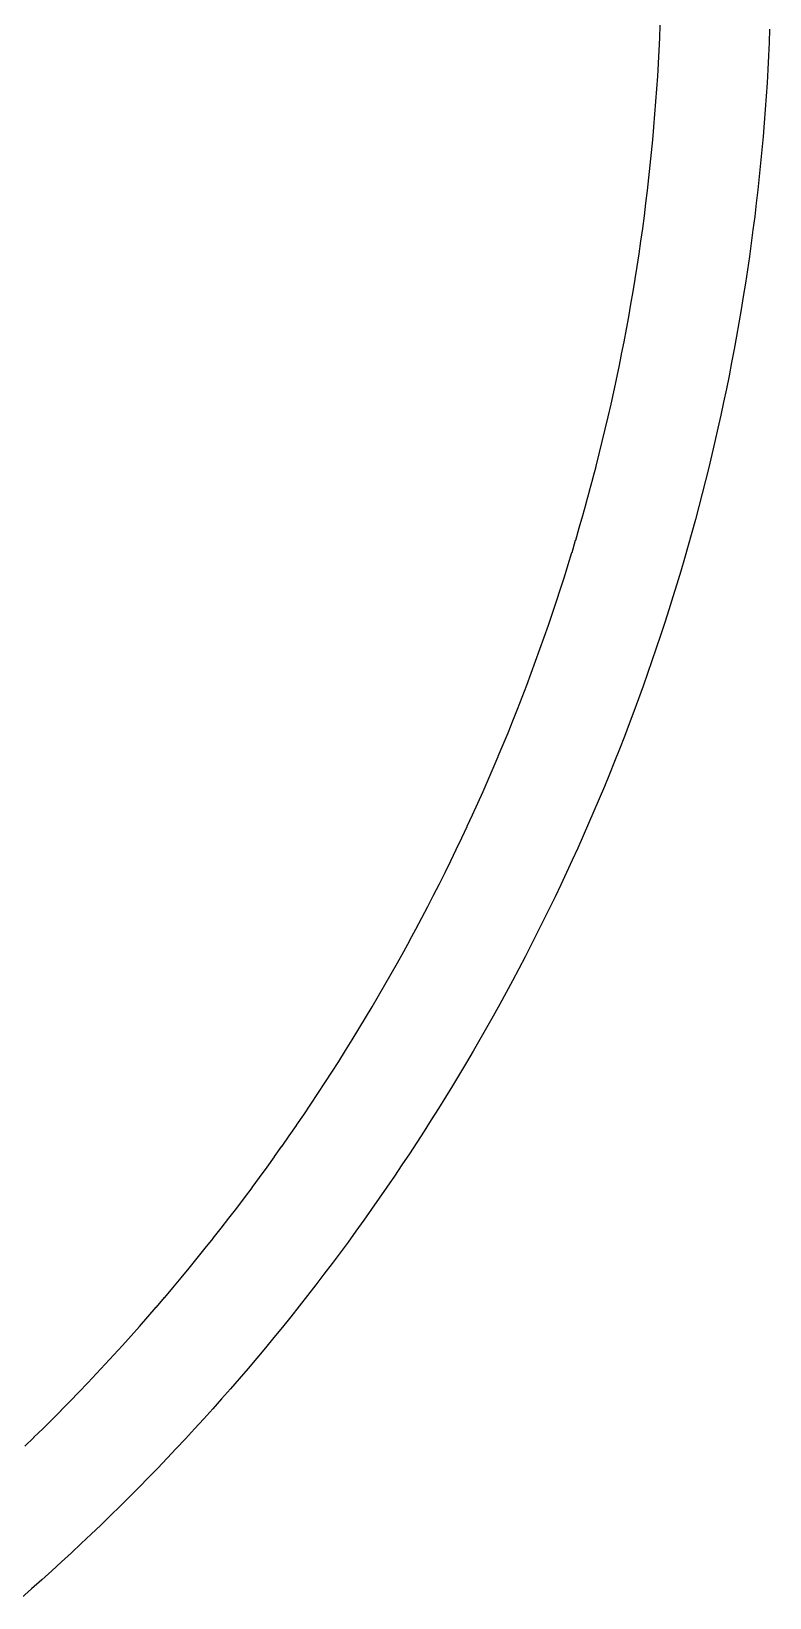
# Model space of a CAD drawing. Header units: millimetres. Extents: x -65 to 65, y -65 to 65.
# Drawn here: x 43.05 to 64.96, y -48.96 to -2.46 of the extents above; entities that cross this region are included whole.
import ezdxf

# ---------------------------------------------------------------- set-up
doc = ezdxf.new("R2010")
doc.units = ezdxf.units.MM
doc.layers.add('CUT_INNER', color=6, linetype='Continuous')
doc.layers.add('CUT_OUTER', color=1, linetype='Continuous')

msp = doc.modelspace()

# ---------------------------------------------------------------- linework, layer by layer
at = {"layer": 'CUT_INNER'}
msp.add_lwpolyline([(42.8533, -44.4596), (43.1242, -44.1969), (43.1253, -44.1958), (43.3946, -43.9315), (43.3956, -43.9304), (43.6633, -43.6644), (43.6644, -43.6633), (43.9304, -43.3956), (43.9315, -43.3946), (44.1958, -43.1253), (44.1969, -43.1242), (44.4596, -42.8533), (44.4607, -42.8522), (44.7217, -42.5797), (44.7228, -42.5786), (44.9821, -42.3045), (44.9832, -42.3034), (45.2409, -42.0277), (45.2419, -42.0265), (45.4979, -41.7493), (45.4989, -41.7482), (45.7532, -41.4693), (45.7542, -41.4682), (46.0068, -41.1878), (46.0078, -41.1867), (46.2587, -40.9047), (46.2597, -40.9036), (46.5088, -40.6201), (46.5098, -40.619), (46.7571, -40.334), (46.7581, -40.3328), (47.0037, -40.0463), (47.0047, -40.0452), (47.2486, -39.7572), (47.2496, -39.756), (47.4916, -39.4665), (47.4926, -39.4653), (47.7329, -39.1744), (47.7339, -39.1732), (47.9724, -38.8808), (47.9733, -38.8796), (48.21, -38.5857), (48.211, -38.5845), (48.4459, -38.2891), (48.4468, -38.2879), (48.6799, -37.9912), (48.6809, -37.9899), (48.9121, -37.6917), (48.913, -37.6905), (49.1425, -37.3909), (49.1434, -37.3897), (49.371, -37.0887), (49.3719, -37.0875), (49.5976, -36.785), (49.5985, -36.7838), (49.8224, -36.48), (49.8233, -36.4788), (50.0453, -36.1736), (50.0462, -36.1724), (50.2663, -35.8659), (50.2672, -35.8646), (50.4854, -35.5568), (50.4863, -35.5555), (50.7026, -35.2463), (50.7035, -35.2451), (50.918, -34.9346), (50.9188, -34.9333), (51.1313, -34.6215), (51.1322, -34.6202), (51.3428, -34.3071), (51.3437, -34.3058), (51.5524, -33.9914), (51.5532, -33.9901), (51.76, -33.6745), (51.7608, -33.6732), (51.9656, -33.3562), (51.9664, -33.3549), (52.1693, -33.0367), (52.1701, -33.0355), (52.371, -32.716), (52.3718, -32.7147), (52.5708, -32.3941), (52.5716, -32.3928), (52.7686, -32.0709), (52.7694, -32.0696), (52.9643, -31.7465), (52.9651, -31.7452), (53.1581, -31.4209), (53.1589, -31.4196), (53.3499, -31.0942), (53.3507, -31.0928), (53.5397, -30.7662), (53.5405, -30.7649), (53.7275, -30.4371), (53.7282, -30.4358), (53.9132, -30.1069), (53.914, -30.1056), (54.097, -29.7755), (54.0977, -29.7742), (54.2786, -29.443), (54.2794, -29.4417), (54.4583, -29.1094), (54.459, -29.1081), (54.6359, -28.7747), (54.6366, -28.7734), (54.8114, -28.4389), (54.8121, -28.4376), (54.9849, -28.1021), (54.9856, -28.1007), (55.1563, -27.7642), (55.1569, -27.7628), (55.3256, -27.4252), (55.3263, -27.4239), (55.4928, -27.0852), (55.4935, -27.0839), (55.658, -26.7442), (55.6586, -26.7429), (55.821, -26.4022), (55.8217, -26.4008), (55.982, -26.0592), (55.9826, -26.0578), (56.1408, -25.7152), (56.1414, -25.7138), (56.2975, -25.3703), (56.2982, -25.3689), (56.4521, -25.0244), (56.4528, -25.0229), (56.6046, -24.6775), (56.6052, -24.6761), (56.755, -24.3297), (56.7556, -24.3283), (56.9032, -23.981), (56.9038, -23.9796), (57.0493, -23.6314), (57.0499, -23.63), (57.1932, -23.2809), (57.1938, -23.2795), (57.335, -22.9295), (57.3355, -22.9281), (57.4746, -22.5773), (57.4751, -22.5759), (57.612, -22.2242), (57.6126, -22.2228), (57.7473, -21.8703), (57.7479, -21.8689), (57.8804, -21.5156), (57.8809, -21.5141), (58.0113, -21.16), (58.0119, -21.1586), (58.1401, -20.8037), (58.1406, -20.8022), (58.2666, -20.4465), (58.2671, -20.4451), (58.391, -20.0886), (58.3915, -20.0872), (58.5132, -19.73), (58.5137, -19.7285), (58.6331, -19.3706), (58.6336, -19.3691), (58.7509, -19.0104), (58.7513, -19.009), (58.8664, -18.6496), (58.8669, -18.6481), (58.9797, -18.288), (58.9802, -18.2866), (59.0908, -17.9258), (59.0913, -17.9243), (59.1997, -17.5629), (59.2002, -17.5614), (59.3064, -17.1993), (59.3068, -17.1979), (59.4108, -16.8351), (59.4112, -16.8336), (59.513, -16.4703), (59.5134, -16.4688), (59.6129, -16.1048), (59.6133, -16.1033), (59.7106, -15.7387), (59.711, -15.7372), (59.806, -15.372), (59.8064, -15.3705), (59.8992, -15.0048), (59.8996, -15.0033), (59.9902, -14.637), (59.9905, -14.6355), (60.0789, -14.2686), (60.0792, -14.2671), (60.1653, -13.8997), (60.1656, -13.8982), (60.2494, -13.5302), (60.2498, -13.5288), (60.3313, -13.1603), (60.3316, -13.1588), (60.4109, -12.7899), (60.4113, -12.7884), (60.4883, -12.419), (60.4886, -12.4175), (60.5633, -12.0476), (60.5636, -12.0461), (60.6361, -11.6757), (60.6364, -11.6742), (60.7066, -11.3035), (60.7069, -11.302), (60.7748, -10.9308), (60.7751, -10.9293), (60.8408, -10.5577), (60.841, -10.5561), (60.9044, -10.1841), (60.9046, -10.1826), (60.9657, -9.8102), (60.966, -9.8087), (61.0248, -9.436), (61.025, -9.4345), (61.0815, -9.0614), (61.0818, -9.0598), (61.136, -8.6864), (61.1362, -8.6849), (61.1881, -8.3111), (61.1883, -8.3096), (61.238, -7.9355), (61.2382, -7.934), (61.2855, -7.5596), (61.2857, -7.5581), (61.3307, -7.1834), (61.3309, -7.1819), (61.3737, -6.807), (61.3738, -6.8055), (61.4143, -6.4303), (61.4144, -6.4287), (61.4526, -6.0533), (61.4527, -6.0518), (61.4886, -5.6761), (61.4887, -5.6746), (61.5222, -5.2987), (61.5224, -5.2972), (61.5536, -4.9212), (61.5537, -4.9196), (61.5826, -4.5434), (61.5827, -4.5418), (61.6093, -4.1654), (61.6094, -4.1639), (61.6337, -3.7873), (61.6338, -3.7858), (61.6558, -3.4091), (61.6559, -3.4075), (61.6756, -3.0307), (61.6757, -3.0292), (61.693, -2.6522), (61.6931, -2.6507), (61.7081, -2.2736)], dxfattribs=at)
at = {"layer": 'CUT_OUTER'}
msp.add_lwpolyline([(64.956, -2.3917), (64.9401, -2.7902), (64.9217, -3.1886), (64.901, -3.5869), (64.8777, -3.9851), (64.852, -4.3831), (64.8239, -4.7809), (64.7934, -5.1786), (64.7604, -5.5761), (64.7249, -5.9733), (64.6871, -6.3704), (64.6468, -6.7671), (64.604, -7.1637), (64.5589, -7.56), (64.5113, -7.9559), (64.4612, -8.3516), (64.4088, -8.747), (64.3539, -9.142), (64.2966, -9.5367), (64.2369, -9.9311), (64.1747, -10.325), (64.1102, -10.7186), (64.0432, -11.1118), (63.9738, -11.5045), (63.902, -11.8968), (63.8278, -12.2887), (63.7512, -12.6801), (63.6722, -13.0711), (63.5908, -13.4615), (63.507, -13.8514), (63.4208, -14.2408), (63.3322, -14.6297), (63.2413, -15.018), (63.1479, -15.4058), (63.0522, -15.793), (62.9541, -16.1796), (62.8537, -16.5655), (62.7508, -16.9509), (62.6456, -17.3356), (62.5381, -17.7197), (62.4282, -18.103), (62.3159, -18.4858), (62.2013, -18.8678), (62.0844, -19.2491), (61.9651, -19.6297), (61.8435, -20.0095), (61.7196, -20.3886), (61.5933, -20.7669), (61.4647, -21.1444), (61.3338, -21.5212), (61.2006, -21.8971), (61.0651, -22.2722), (60.9273, -22.6465), (60.7872, -23.0199), (60.6448, -23.3925), (60.5001, -23.7641), (60.3532, -24.1349), (60.204, -24.5048), (60.0525, -24.8737), (59.8987, -25.2417), (59.7427, -25.6088), (59.5844, -25.9749), (59.4239, -26.34), (59.2612, -26.7041), (59.0962, -27.0672), (58.929, -27.4293), (58.7596, -27.7904), (58.588, -28.1504), (58.4142, -28.5094), (58.2381, -28.8673), (58.0599, -29.2241), (57.8795, -29.5798), (57.6969, -29.9343), (57.5122, -30.2878), (57.3252, -30.6401), (57.1362, -30.9913), (56.9449, -31.3413), (56.7515, -31.6901), (56.556, -32.0377), (56.3584, -32.3841), (56.1586, -32.7293), (55.9567, -33.0733), (55.7528, -33.416), (55.5467, -33.7575), (55.3385, -34.0977), (55.1282, -34.4366), (54.9159, -34.7742), (54.7015, -35.1105), (54.485, -35.4455), (54.2665, -35.7791), (54.0459, -36.1114), (53.8234, -36.4424), (53.5987, -36.7719), (53.3721, -37.1001), (53.1435, -37.4269), (52.9128, -37.7523), (52.6802, -38.0762), (52.4455, -38.3988), (52.2089, -38.7198), (51.9704, -39.0395), (51.7299, -39.3576), (51.4874, -39.6743), (51.243, -39.9894), (50.9967, -40.3031), (50.7484, -40.6153), (50.4982, -40.9259), (50.2462, -41.235), (49.9922, -41.5425), (49.7364, -41.8485), (49.4786, -42.1529), (49.2191, -42.4557), (48.9576, -42.7569), (48.6944, -43.0565), (48.4293, -43.3544), (48.1623, -43.6508), (47.8936, -43.9455), (47.623, -44.2385), (47.3507, -44.5299), (47.0766, -44.8196), (46.8007, -45.1076), (46.523, -45.3939), (46.2436, -45.6785), (45.9625, -45.9614), (45.6796, -46.2426), (45.395, -46.522), (45.1087, -46.7996), (44.8207, -47.0755), (44.531, -47.3497), (44.2396, -47.622), (43.9466, -47.8926), (43.6519, -48.1613), (43.3556, -48.4282), (43.0576, -48.6934), (42.758, -48.9566)], dxfattribs=at)

doc.saveas('drawing.dxf')
